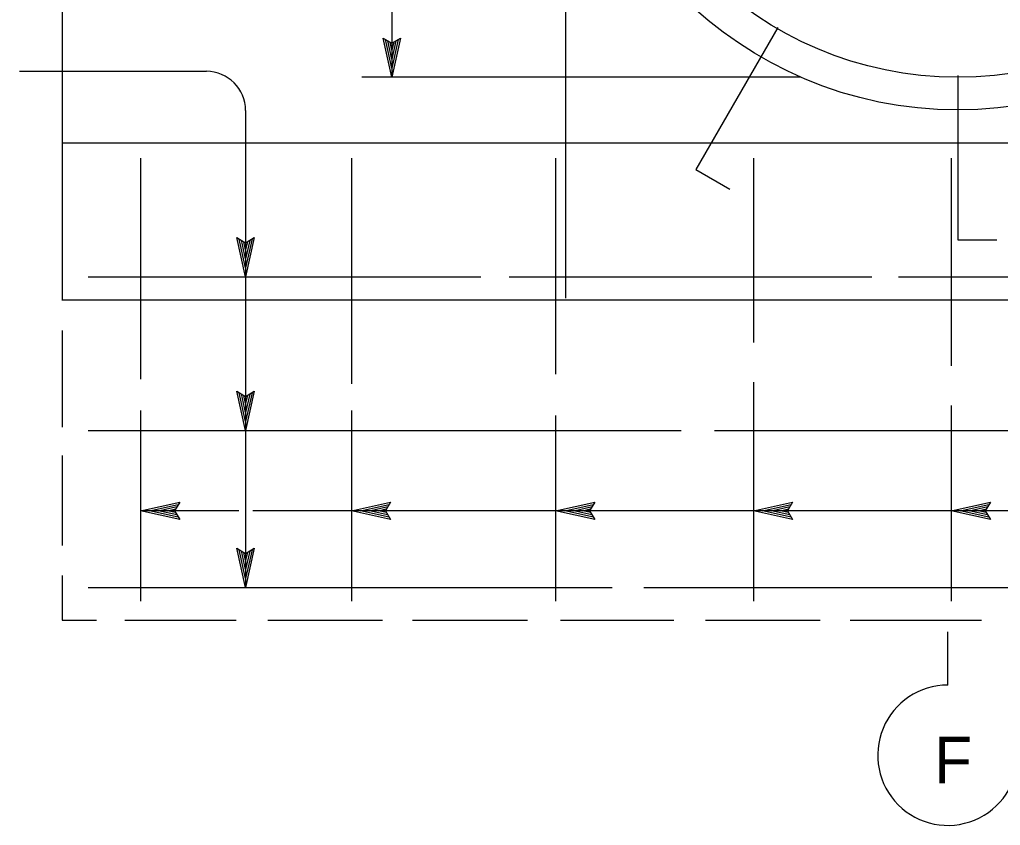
# Model space of a CAD drawing. Extents: x -894 to 866, y -476 to 714.
# Drawn here: x 225.8 to 375.8, y 262.3 to 385.5 of the extents above; entities that cross this region are included whole.
import ezdxf

# ---------------------------------------------------------------- set-up
doc = ezdxf.new("R2010")
doc.units = 0
for name, color, linetype in [('22 Misc Cnst Det', 7, 'Continuous'), ('56 Stage 3 Anno', 7, 'Continuous'), ('57 Undefined', 7, 'Continuous'), ('60 Nongeo Data', 7, 'Continuous')]:
    doc.layers.add(name, color=color, linetype=linetype)

msp = doc.modelspace()

# ---------------------------------------------------------------- linework, layer by layer
at = {"layer": '22 Misc Cnst Det'}
msp.add_line((367.8, 283.73), (367.8, 291.88), dxfattribs=at)
msp.add_arc((367.8, 273.02), 10.72, 89.9995, 360, dxfattribs=at)
at = {"layer": '56 Stage 3 Anno'}
for p, q in [((282.77, 441.65), (282.77, 376.65)), ((282.77, 376.65), (281.44, 382.65)), ((281.44, 382.65), (281.44, 382.65)), ((281.44, 382.65), (282.77, 381.85)), ((282.77, 381.85), (284.11, 382.65)), ((284.11, 382.65), (282.77, 376.65)), ((284.11, 382.65), (284.11, 382.65)), ((282.77, 378.04), (281.8, 382.41)), ((282.77, 379.41), (282.15, 382.24)), ((282.77, 380.79), (282.51, 382)), ((283.75, 382.43), (282.77, 378.03)), ((283.39, 382.2), (282.77, 379.41)), ((283.05, 382.02), (282.77, 380.79)), ((225.83, 377.56), (254.39, 377.56)), ((345.32, 376.65), (278.17, 376.65)), ((282.77, 376.65), (282.77, 376.65)), ((260.39, 371.56), (260.39, 346.15)), ((260.39, 346.15), (259.06, 352.15)), ((259.06, 352.15), (259.06, 352.15)), ((259.06, 352.15), (260.39, 351.35)), ((260.39, 347.54), (259.42, 351.91)), ((260.39, 348.91), (259.77, 351.74)), ((260.39, 350.29), (260.13, 351.5)), ((260.39, 351.35), (261.73, 352.15)), ((261.73, 352.15), (260.39, 346.15)), ((261.38, 351.93), (260.39, 347.53)), ((261.02, 351.7), (260.39, 348.91)), ((260.67, 351.52), (260.39, 350.29)), ((261.73, 352.15), (261.73, 352.15)), ((260.39, 346.15), (260.39, 322.65)), ((260.39, 346.15), (260.39, 346.15)), ((260.39, 322.65), (259.06, 328.65)), ((259.06, 328.65), (259.06, 328.65)), ((259.06, 328.65), (260.39, 327.85)), ((260.39, 327.85), (261.73, 328.65)), ((261.73, 328.65), (260.39, 322.65)), ((261.73, 328.65), (261.73, 328.65)), ((260.39, 324.04), (259.42, 328.41)), ((260.39, 325.41), (259.77, 328.24)), ((260.39, 326.79), (260.13, 328)), ((261.38, 328.43), (260.39, 324.03)), ((261.02, 328.2), (260.39, 325.41)), ((260.67, 328.02), (260.39, 326.79)), ((260.39, 322.65), (260.39, 298.65)), ((260.39, 322.65), (260.39, 322.65)), ((244.32, 310.39), (250.32, 311.72)), ((245.71, 310.39), (250.08, 311.36)), ((247.08, 310.39), (249.9, 311.02)), ((248.46, 310.39), (249.67, 310.66)), ((250.32, 311.72), (249.52, 310.39)), ((250.32, 311.72), (250.32, 311.72)), ((276.57, 310.39), (282.57, 311.72)), ((277.96, 310.39), (282.33, 311.36)), ((279.33, 310.39), (282.15, 311.02)), ((280.71, 310.39), (281.92, 310.66)), ((282.57, 311.72), (281.77, 310.39)), ((282.57, 311.72), (282.57, 311.72)), ((307.82, 310.39), (313.82, 311.72)), ((309.21, 310.39), (313.58, 311.36)), ((310.58, 310.39), (313.4, 311.02)), ((311.96, 310.39), (313.17, 310.66)), ((313.82, 311.72), (313.02, 310.39)), ((313.82, 311.72), (313.82, 311.72)), ((338.07, 310.39), (344.07, 311.72)), ((339.46, 310.39), (343.83, 311.36)), ((340.83, 310.39), (343.65, 311.02)), ((342.21, 310.39), (343.42, 310.66)), ((344.07, 311.72), (343.27, 310.39)), ((344.07, 311.72), (344.07, 311.72)), ((368.32, 310.39), (374.32, 311.72)), ((369.71, 310.39), (374.08, 311.36)), ((371.08, 310.39), (373.9, 311.02)), ((372.46, 310.39), (373.67, 310.66)), ((374.32, 311.72), (373.52, 310.39)), ((374.32, 311.72), (374.32, 311.72)), ((250.32, 309.05), (244.32, 310.39)), ((244.32, 310.39), (244.32, 310.39)), ((259.38, 310.39), (244.32, 310.39)), ((250.1, 309.41), (245.7, 310.39)), ((249.87, 309.77), (247.08, 310.39)), ((249.69, 310.11), (248.46, 310.39)), ((249.52, 310.39), (250.32, 309.05)), ((250.32, 309.05), (250.32, 309.05)), ((276.57, 310.39), (261.52, 310.39)), ((307.82, 310.39), (276.57, 310.39)), ((282.57, 309.05), (276.57, 310.39)), ((276.57, 310.39), (276.57, 310.39)), ((282.35, 309.41), (277.95, 310.39)), ((282.12, 309.77), (279.33, 310.39)), ((281.94, 310.11), (280.71, 310.39)), ((281.77, 310.39), (282.57, 309.05)), ((282.57, 309.05), (282.57, 309.05)), ((338.07, 310.39), (307.82, 310.39)), ((313.82, 309.05), (307.82, 310.39)), ((307.82, 310.39), (307.82, 310.39)), ((313.6, 309.41), (309.2, 310.39)), ((313.37, 309.77), (310.58, 310.39)), ((313.19, 310.11), (311.96, 310.39)), ((313.02, 310.39), (313.82, 309.05)), ((313.82, 309.05), (313.82, 309.05)), ((368.32, 310.39), (338.07, 310.39)), ((344.07, 309.05), (338.07, 310.39)), ((338.07, 310.39), (338.07, 310.39)), ((343.85, 309.41), (339.45, 310.39)), ((343.62, 309.77), (340.83, 310.39)), ((343.44, 310.11), (342.21, 310.39)), ((343.27, 310.39), (344.07, 309.05)), ((344.07, 309.05), (344.07, 309.05)), ((378.46, 310.39), (368.32, 310.39)), ((374.32, 309.05), (368.32, 310.39)), ((368.32, 310.39), (368.32, 310.39)), ((374.1, 309.41), (369.7, 310.39)), ((373.87, 309.77), (371.08, 310.39)), ((373.69, 310.11), (372.46, 310.39)), ((373.52, 310.39), (374.32, 309.05)), ((374.32, 309.05), (374.32, 309.05)), ((260.39, 298.65), (259.06, 304.65)), ((259.06, 304.65), (259.06, 304.65)), ((259.06, 304.65), (260.39, 303.85)), ((260.39, 303.85), (261.73, 304.65)), ((261.73, 304.65), (260.39, 298.65)), ((261.73, 304.65), (261.73, 304.65)), ((260.39, 300.04), (259.42, 304.41)), ((260.39, 301.41), (259.77, 304.24)), ((260.39, 302.79), (260.13, 304)), ((261.38, 304.43), (260.39, 300.03)), ((261.02, 304.2), (260.39, 301.41)), ((260.67, 304.02), (260.39, 302.79)), ((260.39, 298.65), (260.39, 298.65))]:
    msp.add_line(p, q, dxfattribs=at)
msp.add_arc((254.39, 371.56), 6, 0, 90, dxfattribs=at)
at = {"layer": '60 Nongeo Data'}
for p, q in [((232.32, 441.65), (232.32, 342.52)), ((309.32, 431.9), (309.32, 342.9)), ((341.82, 384.27), (329.27, 362.53)), ((369.32, 376.9), (369.32, 351.8)), ((232.32, 366.65), (506.32, 366.65)), ((244.32, 364.26), (244.32, 330.53)), ((276.57, 364.26), (276.57, 329.79)), ((307.82, 364.26), (307.82, 331.28)), ((338.07, 364.26), (338.07, 336.13)), ((368.32, 364.26), (368.32, 332.55)), ((329.27, 362.53), (334.46, 359.53)), ((369.32, 351.8), (375.32, 351.8)), ((236.32, 346.15), (296.36, 346.15)), ((300.69, 346.15), (356.17, 346.15)), ((360.24, 346.15), (417.63, 346.15)), ((232.32, 342.65), (467.99, 342.65)), ((232.32, 337.93), (232.32, 323.17)), ((338.07, 330.06), (338.07, 296.57)), ((244.32, 325.71), (244.32, 296.57)), ((276.57, 325.71), (276.57, 296.57)), ((368.32, 326.48), (368.32, 296.57)), ((307.82, 324.95), (307.82, 296.57)), ((236.32, 322.65), (327.03, 322.65)), ((332.12, 322.65), (388.87, 322.65)), ((232.32, 318.84), (232.32, 305.09)), ((232.32, 300.51), (232.32, 293.65)), ((236.32, 298.65), (316.47, 298.65)), ((321.3, 298.65), (390.78, 298.65)), ((232.32, 293.65), (237.57, 293.65)), ((241.9, 293.65), (258.95, 293.65)), ((263.78, 293.65), (281.35, 293.65)), ((285.93, 293.65), (303.49, 293.65)), ((308.58, 293.65), (325.88, 293.65)), ((330.72, 293.65), (348.28, 293.65)), ((352.86, 293.65), (372.97, 293.65))]:
    msp.add_line(p, q, dxfattribs=at)
for radius in [60, 55]:
    msp.add_circle((369.32, 431.65), radius, dxfattribs=at)

# ---------------------------------------------------------------- texts
at = {"layer": '57 Undefined'}
msp.add_text('F', height=7.09, dxfattribs=at).set_placement((365.71, 268.75))

doc.saveas('drawing.dxf')
